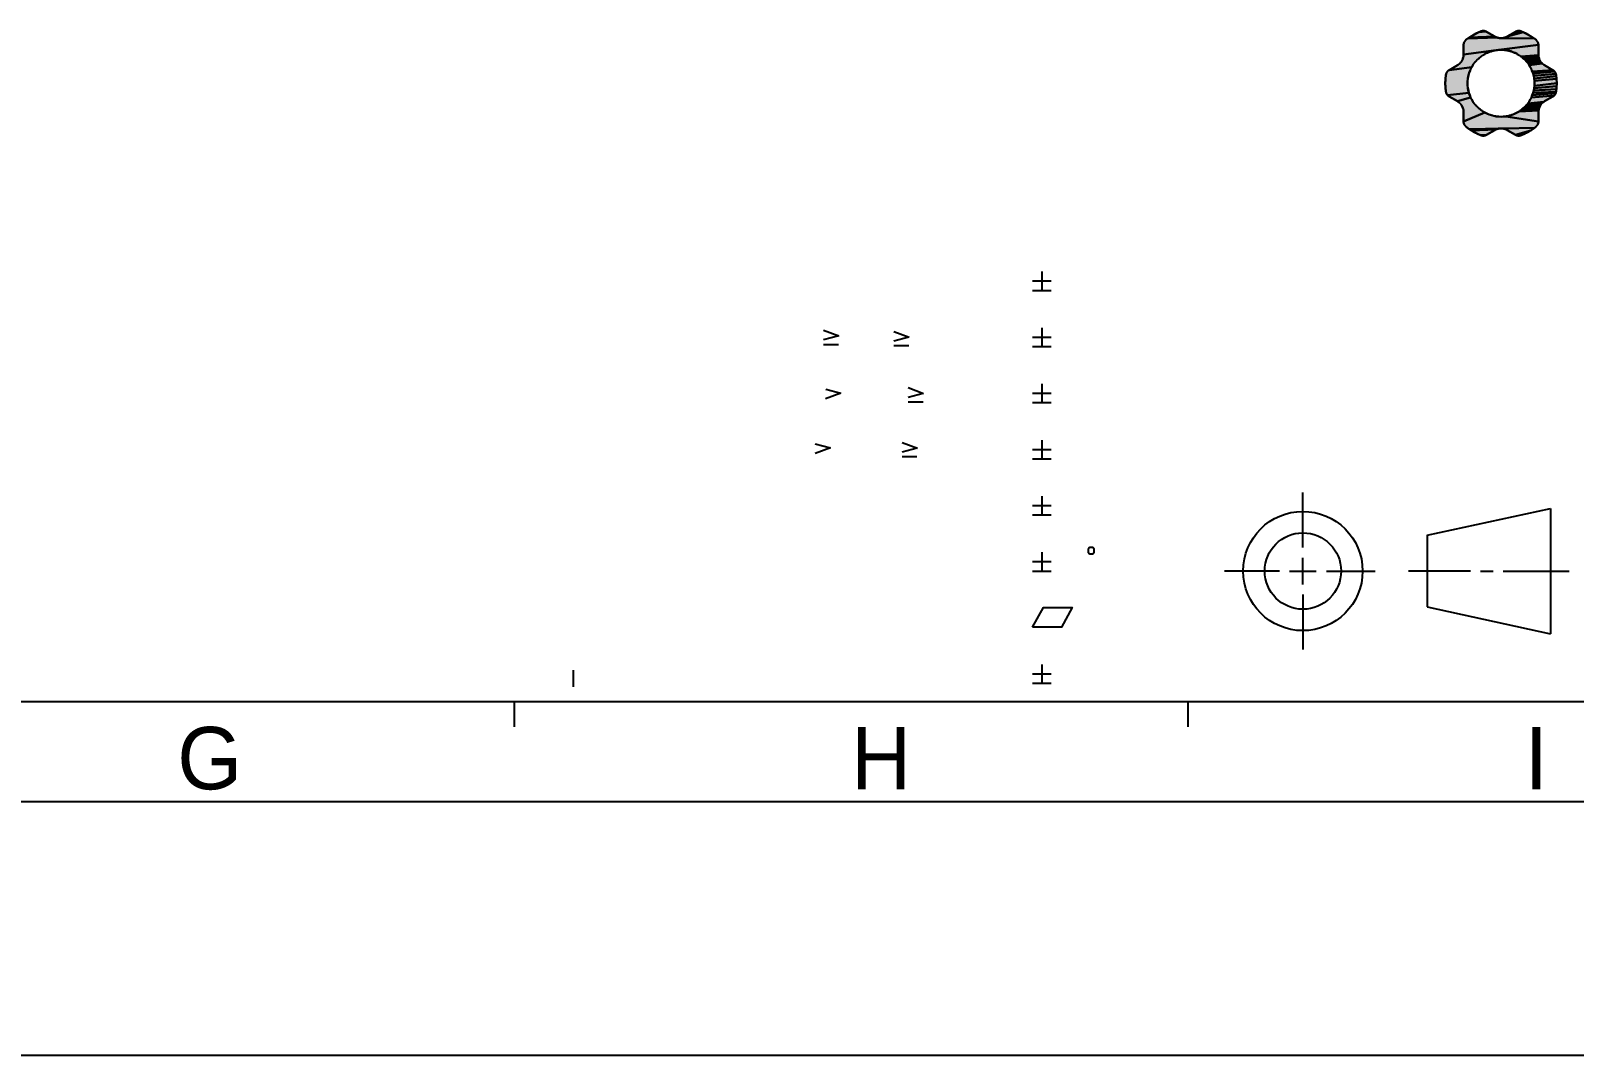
# Model space of a CAD drawing. Header units: millimetres. Extents: x 0 to 594, y 0 to 420.
# Drawn here: x 365.7 to 489.4, y 0 to 82.1 of the extents above; entities that cross this region are included whole.
import ezdxf

# ---------------------------------------------------------------- set-up
doc = ezdxf.new("R2010")
doc.units = ezdxf.units.MM
doc.header["$LTSCALE"] = 32.67
doc.layers.get('0').update_dxf_attribs({"linetype": 'CONTINUOUS'})
doc.styles.add('TEXTSTYLE_2', font='txt')

# ---------------------------------------------------------------- blocks, each defined once
blk = doc.blocks.new('SYM301_BL0', base_point=(436.14, 48.55))
at = {"color": 7, "linetype": 'CONTINUOUS'}
for p, q in [((435.52, 49.12), (436.76, 48.66)), ((436.73, 48.66), (435.52, 48.34)), ((435.52, 47.98), (436.71, 47.98))]:
    blk.add_line(p, q, dxfattribs=at)
blk = doc.blocks.new('SYM301_BL1', base_point=(436.63, 52.94))
at = {"color": 7, "linetype": 'CONTINUOUS'}
for p, q in [((436.01, 53.51), (437.24, 53.05)), ((437.22, 53.05), (436.01, 52.73)), ((436.01, 52.37), (437.2, 52.37))]:
    blk.add_line(p, q, dxfattribs=at)
blk = doc.blocks.new('SYM301_BL2', base_point=(435.48, 57.45))
at = {"color": 7, "linetype": 'CONTINUOUS'}
for p, q in [((434.86, 58.02), (436.1, 57.56)), ((436.07, 57.56), (434.86, 57.24)), ((434.86, 56.88), (436.05, 56.88))]:
    blk.add_line(p, q, dxfattribs=at)
blk = doc.blocks.new('SYM001_BL3', base_point=(429.16, 48.62))
at = {"color": 7, "linetype": 'CONTINUOUS'}
for p, q in [((429.78, 48.69), (428.54, 48.23)), ((428.56, 49.01), (429.78, 48.69))]:
    blk.add_line(p, q, dxfattribs=at)
blk = doc.blocks.new('SYM001_BL4', base_point=(430, 53.01))
at = {"color": 7, "linetype": 'CONTINUOUS'}
for p, q in [((429.4, 53.39), (430.62, 53.08)), ((430.62, 53.08), (429.38, 52.62))]:
    blk.add_line(p, q, dxfattribs=at)
blk = doc.blocks.new('SYM301_BL5', base_point=(429.85, 57.55))
at = {"color": 7, "linetype": 'CONTINUOUS'}
for p, q in [((429.23, 58.12), (430.46, 57.66)), ((430.44, 57.66), (429.23, 57.34)), ((429.23, 56.97), (430.42, 56.97))]:
    blk.add_line(p, q, dxfattribs=at)

msp = doc.modelspace()

# ---------------------------------------------------------------- hatches: boundary and pattern name
at = {"linetype": 'CONTINUOUS'}
for points in [[(483.141, 81.601), (483.203, 81.578), (480.852, 81.486), (480.993, 81.587), (483.022, 81.66), (483.081, 81.629)], [(482.361, 82.041), (483.022, 81.66), (480.993, 81.587), (481.137, 81.683), (481.286, 81.773), (481.439, 81.857), (481.595, 81.936), (481.754, 82.008), (482.306, 82.069), (482.334, 82.056)], [(482.067, 82.108), (482.097, 82.11), (482.128, 82.109), (482.158, 82.107), (482.188, 82.103), (482.218, 82.097), (482.248, 82.09), (482.277, 82.08), (482.306, 82.069), (481.754, 82.008), (481.917, 82.075), (481.946, 82.085), (481.976, 82.094), (482.006, 82.1), (482.036, 82.105)], [(485.907, 81.683), (486.052, 81.587), (486.193, 81.486), (483.522, 81.526), (483.587, 81.528), (483.651, 81.534), (483.715, 81.545), (483.779, 81.559), (483.841, 81.578), (483.903, 81.601), (483.963, 81.629), (484.022, 81.66), (485.29, 82.008), (485.45, 81.936), (485.606, 81.857), (485.758, 81.773)], [(484.947, 82.11), (484.977, 82.108), (485.008, 82.105), (485.038, 82.1), (485.068, 82.094), (485.098, 82.085), (485.127, 82.075), (485.29, 82.008), (484.022, 81.66), (484.683, 82.041), (484.711, 82.056), (484.739, 82.069), (484.767, 82.08), (484.796, 82.09), (484.826, 82.097), (484.856, 82.103), (484.886, 82.107), (484.917, 82.109)], [(482.223, 80.255), (482.062, 80.158), (481.908, 80.05), (481.762, 79.932), (481.626, 79.804), (481.498, 79.667), (481.38, 79.522), (481.272, 79.368), (481.175, 79.207), (479.363, 78.969), (480.023, 79.351), (480.076, 79.384), (480.127, 79.42), (480.175, 79.459), (480.22, 79.5), (480.263, 79.544), (480.303, 79.591), (480.339, 79.64), (480.373, 79.691), (480.404, 79.743), (480.431, 79.798), (480.455, 79.854), (480.475, 79.912), (480.492, 79.971), (480.505, 80.031), (480.515, 80.092), (480.521, 80.154), (480.523, 80.217), (483.126, 80.561), (482.934, 80.525), (482.748, 80.476), (482.567, 80.415), (482.392, 80.341)], [(483.522, 81.526), (486.193, 81.486), (486.329, 81.379), (486.353, 81.359), (486.375, 81.338), (486.396, 81.315), (486.415, 81.292), (486.433, 81.267), (486.449, 81.241), (486.464, 81.215), (486.477, 81.187), (486.489, 81.159), (486.499, 81.13), (486.507, 81.101), (486.513, 81.071), (486.518, 81.041), (486.521, 81.01), (486.521, 80.979), (483.126, 80.561), (480.523, 80.217), (480.523, 80.979), (480.524, 81.01), (480.526, 81.041), (480.531, 81.071), (480.537, 81.101), (480.546, 81.13), (480.555, 81.159), (480.567, 81.187), (480.58, 81.215), (480.595, 81.241), (480.611, 81.267), (480.629, 81.292), (480.649, 81.315), (480.669, 81.338), (480.692, 81.359), (480.715, 81.379), (480.852, 81.486), (483.203, 81.578), (483.265, 81.559), (483.329, 81.545), (483.393, 81.534), (483.457, 81.528)], [(483.522, 80.59), (483.322, 80.583), (483.126, 80.561), (486.521, 80.979), (486.521, 80.217), (486.523, 80.154), (485.136, 80.05), (484.983, 80.158), (484.821, 80.255), (484.653, 80.341), (484.478, 80.415), (484.297, 80.476), (484.11, 80.525), (483.919, 80.561), (483.722, 80.583)], [(481.089, 79.038), (481.015, 78.863), (480.953, 78.682), (480.905, 78.496), (480.869, 78.304), (480.847, 78.108), (480.84, 77.908), (480.847, 77.707), (480.869, 77.511), (480.905, 77.32), (480.953, 77.133), (479.223, 76.964), (479.204, 76.989), (479.187, 77.014), (479.171, 77.04), (479.157, 77.067), (479.145, 77.095), (479.134, 77.123), (479.125, 77.153), (479.117, 77.183), (479.111, 77.213), (479.095, 77.327), (479.082, 77.441), (479.071, 77.557), (479.063, 77.673), (479.059, 77.79), (479.057, 77.908), (479.059, 78.025), (479.063, 78.142), (479.071, 78.259), (479.082, 78.374), (479.095, 78.488), (479.111, 78.602), (479.117, 78.633), (479.125, 78.663), (479.134, 78.692), (479.145, 78.721), (479.157, 78.748), (479.171, 78.775), (479.187, 78.801), (479.204, 78.827), (479.223, 78.851), (479.243, 78.874), (479.264, 78.895), (479.287, 78.916), (479.311, 78.935), (479.336, 78.953), (479.363, 78.969), (481.175, 79.207)], [(486.529, 80.092), (486.539, 80.031), (485.282, 79.932), (485.136, 80.05), (486.523, 80.154)], [(486.552, 79.971), (486.569, 79.912), (485.419, 79.804), (485.282, 79.932), (486.539, 80.031)], [(486.59, 79.854), (486.613, 79.798), (485.546, 79.667), (485.419, 79.804), (486.569, 79.912)], [(486.671, 79.691), (486.705, 79.64), (485.664, 79.522), (485.546, 79.667), (486.613, 79.798), (486.641, 79.743)], [(486.781, 79.544), (486.824, 79.5), (485.772, 79.368), (485.664, 79.522), (486.705, 79.64), (486.741, 79.591)], [(486.968, 79.384), (487.021, 79.351), (487.682, 78.969), (486.029, 78.863), (485.955, 79.038), (485.869, 79.207), (485.772, 79.368), (486.824, 79.5), (486.869, 79.459), (486.917, 79.42)], [(487.802, 78.874), (487.822, 78.851), (486.091, 78.682), (486.029, 78.863), (487.682, 78.969), (487.708, 78.953), (487.734, 78.935), (487.758, 78.916), (487.78, 78.895)], [(487.911, 78.692), (487.92, 78.663), (486.14, 78.496), (486.091, 78.682), (487.822, 78.851), (487.84, 78.827), (487.858, 78.801), (487.873, 78.775), (487.887, 78.748), (487.9, 78.721)], [(487.933, 78.602), (487.949, 78.488), (486.175, 78.304), (486.14, 78.496), (487.92, 78.663), (487.927, 78.633)], [(487.963, 78.374), (487.973, 78.259), (486.197, 78.108), (486.175, 78.304), (487.949, 78.488)], [(487.981, 78.142), (487.986, 78.025), (487.987, 77.908), (486.197, 77.707), (486.204, 77.908), (486.197, 78.108), (487.973, 78.259)], [(480.953, 77.133), (481.015, 76.952), (481.089, 76.777), (480.023, 76.465), (479.363, 76.846), (479.336, 76.862), (479.311, 76.88), (479.287, 76.899), (479.264, 76.92), (479.243, 76.941), (479.223, 76.964)], [(481.175, 76.608), (481.272, 76.447), (481.38, 76.293), (481.498, 76.148), (481.626, 76.011), (481.762, 75.883), (481.908, 75.765), (482.062, 75.657), (482.223, 75.56), (480.523, 74.837), (480.523, 75.599), (480.52, 75.665), (480.514, 75.731), (480.503, 75.796), (480.488, 75.86), (480.469, 75.922), (480.446, 75.983), (480.419, 76.042), (480.389, 76.099), (480.355, 76.154), (480.317, 76.206), (480.276, 76.256), (480.231, 76.304), (480.184, 76.349), (480.133, 76.391), (480.079, 76.429), (480.023, 76.465), (481.089, 76.777)], [(487.682, 76.846), (487.021, 76.465), (486.965, 76.429), (485.664, 76.293), (485.772, 76.447), (485.869, 76.608), (485.955, 76.777), (487.802, 76.941), (487.78, 76.92), (487.758, 76.899), (487.734, 76.88), (487.708, 76.862)], [(487.822, 76.964), (487.802, 76.941), (485.955, 76.777), (486.029, 76.952), (487.911, 77.123), (487.9, 77.095), (487.887, 77.067), (487.873, 77.04), (487.858, 77.014), (487.84, 76.989)], [(487.92, 77.153), (487.911, 77.123), (486.029, 76.952), (486.091, 77.133), (487.933, 77.213), (487.927, 77.183)], [(487.949, 77.327), (487.933, 77.213), (486.091, 77.133), (486.14, 77.32), (487.963, 77.441)], [(487.973, 77.557), (487.963, 77.441), (486.14, 77.32), (486.175, 77.511), (487.981, 77.673)], [(487.986, 77.79), (487.981, 77.673), (486.175, 77.511), (486.197, 77.707), (487.987, 77.908)], [(483.522, 75.225), (483.722, 75.233), (483.919, 75.254), (486.521, 74.837), (486.521, 74.805), (486.518, 74.775), (486.513, 74.744), (486.507, 74.714), (486.499, 74.685), (486.489, 74.656), (486.477, 74.628), (486.464, 74.601), (486.449, 74.574), (486.433, 74.548), (486.415, 74.524), (486.396, 74.5), (486.375, 74.477), (486.353, 74.456), (486.329, 74.436), (486.193, 74.329), (483.715, 74.271), (483.651, 74.281), (483.587, 74.287), (483.522, 74.29), (480.993, 74.228), (480.852, 74.329), (480.715, 74.436), (480.692, 74.456), (480.669, 74.477), (480.649, 74.5), (480.629, 74.524), (480.611, 74.548), (480.595, 74.574), (480.58, 74.601), (480.567, 74.628), (480.555, 74.656), (480.546, 74.685), (480.537, 74.714), (480.531, 74.744), (480.526, 74.775), (480.524, 74.805), (480.523, 74.837), (482.223, 75.56), (482.392, 75.475), (482.567, 75.4), (482.748, 75.339), (482.934, 75.29), (483.126, 75.254), (483.322, 75.233)], [(486.524, 75.665), (486.521, 75.599), (486.521, 74.837), (483.919, 75.254), (484.11, 75.29), (484.297, 75.339), (484.478, 75.4), (484.653, 75.475), (484.821, 75.56), (484.983, 75.657), (486.53, 75.731)], [(486.541, 75.796), (486.53, 75.731), (484.983, 75.657), (485.136, 75.765), (486.556, 75.86)], [(486.575, 75.922), (486.556, 75.86), (485.136, 75.765), (485.282, 75.883), (486.598, 75.983)], [(486.625, 76.042), (486.598, 75.983), (485.282, 75.883), (485.419, 76.011), (486.655, 76.099)], [(486.69, 76.154), (486.655, 76.099), (485.419, 76.011), (485.546, 76.148), (486.768, 76.256), (486.727, 76.206)], [(486.813, 76.304), (486.768, 76.256), (485.546, 76.148), (485.664, 76.293), (486.965, 76.429), (486.911, 76.391), (486.86, 76.349)], [(483.203, 74.237), (483.141, 74.214), (481.137, 74.133), (480.993, 74.228), (483.522, 74.29), (483.457, 74.287), (483.393, 74.281), (483.329, 74.271), (483.265, 74.256)], [(483.715, 74.271), (486.193, 74.329), (486.052, 74.228), (485.907, 74.133), (484.683, 73.774), (484.022, 74.156), (483.963, 74.187), (483.903, 74.214), (483.841, 74.237), (483.779, 74.256)], [(483.022, 74.156), (482.361, 73.774), (481.917, 73.74), (481.754, 73.807), (481.595, 73.879), (481.439, 73.958), (481.286, 74.042), (481.137, 74.133), (483.141, 74.214), (483.081, 74.187)], [(482.306, 73.746), (482.277, 73.735), (482.248, 73.725), (482.218, 73.718), (482.188, 73.712), (482.158, 73.708), (482.128, 73.706), (482.097, 73.705), (482.067, 73.707), (482.036, 73.71), (482.006, 73.715), (481.976, 73.722), (481.946, 73.73), (481.917, 73.74), (482.361, 73.774), (482.334, 73.759)], [(485.29, 73.807), (485.127, 73.74), (485.098, 73.73), (485.068, 73.722), (485.038, 73.715), (485.008, 73.71), (484.977, 73.707), (484.947, 73.705), (484.917, 73.706), (484.886, 73.708), (484.856, 73.712), (484.826, 73.718), (484.796, 73.725), (484.767, 73.735), (484.739, 73.746), (484.711, 73.759), (484.683, 73.774), (485.907, 74.133), (485.758, 74.042), (485.606, 73.958), (485.45, 73.879)]]:
    msp.add_hatch(color=7, dxfattribs=at).paths.add_polyline_path(points)

# ---------------------------------------------------------------- linework, layer by layer
at = {"color": 7, "linetype": 'CONTINUOUS'}
for p, q in [((483.022, 81.66), (482.361, 82.041)), ((484.683, 82.041), (484.022, 81.66)), ((480.523, 80.979), (480.523, 80.217)), ((486.521, 80.217), (486.521, 80.979)), ((480.023, 79.351), (479.363, 78.969)), ((487.682, 78.969), (487.021, 79.351)), ((479.363, 76.846), (480.023, 76.465)), ((487.021, 76.465), (487.682, 76.846)), ((480.523, 75.599), (480.523, 74.837)), ((486.521, 74.837), (486.521, 75.599)), ((482.361, 73.774), (483.022, 74.156)), ((484.022, 74.156), (484.683, 73.774)), ((445.972, 62.059), (447.472, 62.059)), ((446.722, 62.809), (446.722, 61.309)), ((445.972, 61.309), (447.472, 61.309)), ((446.722, 58.309), (446.722, 56.809)), ((445.972, 57.559), (447.472, 57.559)), ((445.972, 56.809), (447.472, 56.809)), ((446.722, 53.809), (446.722, 52.309)), ((445.972, 53.059), (447.472, 53.059)), ((445.972, 52.309), (447.472, 52.309)), ((445.972, 48.559), (447.472, 48.559)), ((446.722, 49.309), (446.722, 47.809)), ((445.972, 47.809), (447.472, 47.809)), ((446.722, 44.809), (446.722, 43.309)), ((467.643, 40.69), (467.643, 45.091)), ((445.972, 44.059), (447.472, 44.059)), ((445.972, 43.309), (447.472, 43.309)), ((477.615, 41.675), (487.494, 43.832)), ((487.494, 43.832), (487.494, 33.786)), ((477.615, 41.675), (477.615, 35.943)), ((446.722, 40.309), (446.722, 38.809)), ((467.643, 37.74), (467.643, 39.879)), ((445.972, 39.559), (447.472, 39.559)), ((445.972, 38.809), (447.472, 38.809)), ((465.761, 38.809), (461.361, 38.809)), ((466.573, 38.809), (468.712, 38.809)), ((469.524, 38.809), (473.424, 38.809)), ((481.077, 38.809), (476.115, 38.809)), ((481.875, 38.809), (482.903, 38.809)), ((483.701, 38.809), (488.994, 38.809)), ((467.643, 36.928), (467.643, 32.528)), ((477.615, 35.943), (487.494, 33.786)), ((446.722, 31.309), (446.722, 29.809)), ((409.176, 29.52), (409.176, 30.871)), ((445.972, 30.559), (447.472, 30.559)), ((445.972, 29.809), (447.472, 29.809)), ((564.922, 28.309), (26.422, 28.309)), ((404.422, 28.309), (404.422, 26.309)), ((458.422, 28.309), (458.422, 26.309)), ((571.422, 20.309), (20.422, 20.309)), ((0, 0), (594, 0))]:
    msp.add_line(p, q, dxfattribs=at)
for points in [[(481.917, 82.075), (481.87, 82.056), (481.823, 82.038), (481.777, 82.018), (481.731, 81.998), (481.685, 81.978), (481.64, 81.957), (481.595, 81.936), (481.55, 81.914), (481.505, 81.892), (481.461, 81.869), (481.417, 81.846), (481.373, 81.822), (481.329, 81.798), (481.286, 81.773), (481.243, 81.748), (481.201, 81.722), (481.158, 81.696), (481.117, 81.669), (481.075, 81.642), (481.034, 81.615), (480.993, 81.587), (480.952, 81.559), (480.912, 81.53), (480.872, 81.501), (480.832, 81.471), (480.793, 81.441), (480.754, 81.41), (480.715, 81.379)], [(483.141, 81.601), (483.203, 81.578), (480.852, 81.486), (480.993, 81.587), (483.022, 81.66), (483.081, 81.629), (483.141, 81.601)], [(482.361, 82.041), (483.022, 81.66), (480.993, 81.587), (481.137, 81.683), (481.286, 81.773), (481.439, 81.857), (481.595, 81.936), (481.754, 82.008), (482.306, 82.069), (482.334, 82.056), (482.361, 82.041)], [(482.067, 82.108), (482.097, 82.11), (482.128, 82.109), (482.158, 82.107), (482.188, 82.103), (482.218, 82.097), (482.248, 82.09), (482.277, 82.08), (482.306, 82.069), (481.754, 82.008), (481.917, 82.075), (481.946, 82.085), (481.976, 82.094), (482.006, 82.1), (482.036, 82.105), (482.067, 82.108)], [(482.361, 82.041), (482.353, 82.046), (482.344, 82.051), (482.336, 82.055), (482.327, 82.059), (482.318, 82.063), (482.309, 82.067), (482.3, 82.071), (482.291, 82.075), (482.282, 82.078), (482.273, 82.081), (482.264, 82.084), (482.255, 82.087), (482.246, 82.09), (482.237, 82.093), (482.228, 82.095), (482.218, 82.097), (482.209, 82.099), (482.2, 82.101), (482.19, 82.103), (482.181, 82.104), (482.171, 82.105), (482.162, 82.107), (482.152, 82.108), (482.143, 82.108), (482.133, 82.109), (482.124, 82.109), (482.114, 82.11), (482.105, 82.11), (482.095, 82.11), (482.086, 82.109), (482.076, 82.109), (482.067, 82.108), (482.057, 82.108), (482.048, 82.107), (482.038, 82.106), (482.029, 82.104), (482.019, 82.103), (482.01, 82.101), (482, 82.099), (481.991, 82.097), (481.982, 82.095), (481.972, 82.093), (481.963, 82.09), (481.954, 82.087), (481.944, 82.085), (481.935, 82.081), (481.926, 82.078), (481.917, 82.075)], [(484.022, 81.66), (484.004, 81.65), (483.987, 81.64), (483.969, 81.631), (483.951, 81.622), (483.933, 81.614), (483.914, 81.606), (483.896, 81.598), (483.877, 81.591), (483.859, 81.584), (483.84, 81.578), (483.821, 81.572), (483.802, 81.566), (483.783, 81.561), (483.764, 81.556), (483.745, 81.551), (483.726, 81.547), (483.707, 81.543), (483.688, 81.54), (483.668, 81.537), (483.649, 81.534), (483.629, 81.532), (483.61, 81.53), (483.59, 81.528), (483.571, 81.527), (483.551, 81.526), (483.532, 81.526), (483.512, 81.526), (483.493, 81.526), (483.473, 81.527), (483.454, 81.528), (483.434, 81.53), (483.415, 81.532), (483.395, 81.534), (483.376, 81.537), (483.357, 81.54), (483.337, 81.543), (483.318, 81.547), (483.299, 81.551), (483.28, 81.556), (483.261, 81.561), (483.242, 81.566), (483.223, 81.572), (483.204, 81.578), (483.185, 81.584), (483.167, 81.591), (483.148, 81.598), (483.13, 81.606), (483.112, 81.614), (483.093, 81.622), (483.075, 81.631), (483.058, 81.64), (483.04, 81.65), (483.022, 81.66)], [(485.907, 81.683), (486.052, 81.587), (486.193, 81.486), (483.522, 81.526), (483.587, 81.528), (483.651, 81.534), (483.715, 81.545), (483.779, 81.559), (483.841, 81.578), (483.903, 81.601), (483.963, 81.629), (484.022, 81.66), (485.29, 82.008), (485.45, 81.936), (485.606, 81.857), (485.758, 81.773), (485.907, 81.683)], [(484.947, 82.11), (484.977, 82.108), (485.008, 82.105), (485.038, 82.1), (485.068, 82.094), (485.098, 82.085), (485.127, 82.075), (485.29, 82.008), (484.022, 81.66), (484.683, 82.041), (484.711, 82.056), (484.739, 82.069), (484.767, 82.08), (484.796, 82.09), (484.826, 82.097), (484.856, 82.103), (484.886, 82.107), (484.917, 82.109), (484.947, 82.11)], [(485.127, 82.075), (485.118, 82.078), (485.109, 82.081), (485.1, 82.085), (485.091, 82.087), (485.081, 82.09), (485.072, 82.093), (485.063, 82.095), (485.053, 82.097), (485.044, 82.099), (485.034, 82.101), (485.025, 82.103), (485.015, 82.104), (485.006, 82.106), (484.997, 82.107), (484.987, 82.108), (484.977, 82.108), (484.968, 82.109), (484.958, 82.109), (484.949, 82.11), (484.939, 82.11), (484.93, 82.11), (484.92, 82.109), (484.911, 82.109), (484.901, 82.108), (484.892, 82.108), (484.882, 82.107), (484.873, 82.105), (484.863, 82.104), (484.854, 82.103), (484.845, 82.101), (484.835, 82.099), (484.826, 82.097), (484.817, 82.095), (484.808, 82.093), (484.798, 82.09), (484.789, 82.087), (484.78, 82.084), (484.771, 82.081), (484.762, 82.078), (484.753, 82.075), (484.744, 82.071), (484.735, 82.067), (484.726, 82.063), (484.718, 82.059), (484.709, 82.055), (484.7, 82.051), (484.692, 82.046), (484.683, 82.041)], [(486.329, 81.379), (486.291, 81.41), (486.252, 81.441), (486.212, 81.471), (486.173, 81.501), (486.133, 81.53), (486.092, 81.559), (486.052, 81.587), (486.011, 81.615), (485.969, 81.642), (485.928, 81.669), (485.886, 81.696), (485.844, 81.722), (485.801, 81.748), (485.758, 81.773), (485.715, 81.798), (485.671, 81.822), (485.628, 81.846), (485.584, 81.869), (485.539, 81.892), (485.495, 81.914), (485.45, 81.936), (485.404, 81.957), (485.359, 81.978), (485.313, 81.998), (485.267, 82.018), (485.221, 82.038), (485.174, 82.056), (485.127, 82.075)], [(482.223, 80.255), (482.062, 80.158), (481.908, 80.05), (481.762, 79.932), (481.626, 79.804), (481.498, 79.667), (481.38, 79.522), (481.272, 79.368), (481.175, 79.207), (479.363, 78.969), (480.023, 79.351), (480.076, 79.384), (480.127, 79.42), (480.175, 79.459), (480.22, 79.5), (480.263, 79.544), (480.303, 79.591), (480.339, 79.64), (480.373, 79.691), (480.404, 79.743), (480.431, 79.798), (480.455, 79.854), (480.475, 79.912), (480.492, 79.971), (480.505, 80.031), (480.515, 80.092), (480.521, 80.154), (480.523, 80.217), (483.126, 80.561), (482.934, 80.525), (482.748, 80.476), (482.567, 80.415), (482.392, 80.341), (482.223, 80.255)], [(483.522, 81.526), (486.193, 81.486), (486.329, 81.379), (486.353, 81.359), (486.375, 81.338), (486.396, 81.315), (486.415, 81.292), (486.433, 81.267), (486.449, 81.241), (486.464, 81.215), (486.477, 81.187), (486.489, 81.159), (486.499, 81.13), (486.507, 81.101), (486.513, 81.071), (486.518, 81.041), (486.521, 81.01), (486.521, 80.979), (483.126, 80.561), (480.523, 80.217), (480.523, 80.979), (480.524, 81.01), (480.526, 81.041), (480.531, 81.071), (480.537, 81.101), (480.546, 81.13), (480.555, 81.159), (480.567, 81.187), (480.58, 81.215), (480.595, 81.241), (480.611, 81.267), (480.629, 81.292), (480.649, 81.315), (480.669, 81.338), (480.692, 81.359), (480.715, 81.379), (480.852, 81.486), (483.203, 81.578), (483.265, 81.559), (483.329, 81.545), (483.393, 81.534), (483.457, 81.528), (483.522, 81.526)], [(480.715, 81.379), (480.708, 81.373), (480.7, 81.367), (480.693, 81.361), (480.686, 81.354), (480.679, 81.347), (480.672, 81.341), (480.665, 81.334), (480.659, 81.327), (480.652, 81.32), (480.646, 81.312), (480.64, 81.305), (480.634, 81.298), (480.628, 81.29), (480.622, 81.282), (480.617, 81.275), (480.611, 81.267), (480.606, 81.259), (480.601, 81.251), (480.596, 81.243), (480.591, 81.235), (480.586, 81.226), (480.582, 81.218), (480.578, 81.21), (480.573, 81.201), (480.569, 81.192), (480.565, 81.184), (480.562, 81.175), (480.558, 81.166), (480.555, 81.157), (480.552, 81.148), (480.548, 81.139), (480.546, 81.13), (480.543, 81.121), (480.54, 81.112), (480.538, 81.103), (480.536, 81.094), (480.534, 81.084), (480.532, 81.075), (480.53, 81.065), (480.528, 81.056), (480.527, 81.046), (480.526, 81.037), (480.525, 81.027), (480.524, 81.018), (480.523, 81.008), (480.523, 80.998), (480.523, 80.988), (480.523, 80.979)], [(480.84, 77.908), (480.841, 77.972), (480.843, 78.036), (480.847, 78.099), (480.852, 78.162), (480.858, 78.225), (480.866, 78.287), (480.876, 78.349), (480.887, 78.41), (480.899, 78.471), (480.913, 78.531), (480.928, 78.591), (480.944, 78.65), (480.962, 78.709), (480.98, 78.767), (481.001, 78.824), (481.022, 78.881), (481.045, 78.938), (481.069, 78.993), (481.094, 79.048), (481.12, 79.103), (481.148, 79.156), (481.176, 79.209), (481.206, 79.261), (481.237, 79.313), (481.269, 79.364), (481.302, 79.413), (481.336, 79.463), (481.372, 79.511), (481.408, 79.558), (481.445, 79.605), (481.484, 79.651), (481.523, 79.696), (481.563, 79.74), (481.605, 79.783), (481.647, 79.825), (481.69, 79.867), (481.734, 79.907), (481.779, 79.946), (481.825, 79.985), (481.871, 80.022), (481.919, 80.058), (481.967, 80.093), (482.016, 80.128), (482.066, 80.161), (482.117, 80.193), (482.168, 80.224), (482.221, 80.254), (482.274, 80.282), (482.327, 80.31), (482.382, 80.336), (482.437, 80.361), (482.492, 80.385), (482.548, 80.408), (482.605, 80.429), (482.663, 80.449), (482.721, 80.468), (482.78, 80.486), (482.839, 80.502), (482.899, 80.517), (482.959, 80.531), (483.02, 80.543), (483.081, 80.554), (483.143, 80.563), (483.205, 80.571), (483.268, 80.578), (483.331, 80.583), (483.394, 80.587), (483.458, 80.589), (483.522, 80.59)], [(483.522, 80.59), (483.322, 80.583), (483.126, 80.561), (486.521, 80.979), (486.521, 80.217), (486.523, 80.154), (485.136, 80.05), (484.983, 80.158), (484.821, 80.255), (484.653, 80.341), (484.478, 80.415), (484.297, 80.476), (484.11, 80.525), (483.919, 80.561), (483.722, 80.583), (483.522, 80.59)], [(483.522, 80.59), (483.586, 80.589), (483.65, 80.587), (483.714, 80.583), (483.777, 80.578), (483.84, 80.571), (483.902, 80.563), (483.963, 80.554), (484.025, 80.543), (484.086, 80.531), (484.146, 80.517), (484.206, 80.502), (484.265, 80.486), (484.323, 80.468), (484.382, 80.449), (484.439, 80.429), (484.496, 80.408), (484.552, 80.385), (484.608, 80.361), (484.663, 80.336), (484.717, 80.31), (484.771, 80.282), (484.824, 80.254), (484.876, 80.224), (484.927, 80.193), (484.978, 80.161), (485.028, 80.128), (485.077, 80.093), (485.125, 80.058), (485.173, 80.022), (485.22, 79.985), (485.265, 79.946), (485.31, 79.907), (485.354, 79.867), (485.398, 79.825), (485.44, 79.783), (485.481, 79.74), (485.521, 79.696), (485.561, 79.651), (485.599, 79.605), (485.636, 79.558), (485.673, 79.511), (485.708, 79.463), (485.742, 79.413), (485.775, 79.364), (485.807, 79.313), (485.838, 79.261), (485.868, 79.209), (485.897, 79.156), (485.924, 79.103), (485.95, 79.048), (485.975, 78.993), (485.999, 78.938), (486.022, 78.881), (486.044, 78.824), (486.064, 78.767), (486.083, 78.709), (486.1, 78.65), (486.116, 78.591), (486.131, 78.531), (486.145, 78.471), (486.157, 78.41), (486.168, 78.349), (486.178, 78.287), (486.186, 78.225), (486.192, 78.162), (486.198, 78.099), (486.201, 78.036), (486.204, 77.972), (486.204, 77.908)], [(486.521, 80.979), (486.521, 80.988), (486.521, 80.998), (486.521, 81.008), (486.52, 81.018), (486.519, 81.027), (486.518, 81.037), (486.517, 81.046), (486.516, 81.056), (486.514, 81.065), (486.512, 81.075), (486.511, 81.084), (486.508, 81.094), (486.506, 81.103), (486.504, 81.112), (486.501, 81.121), (486.499, 81.13), (486.496, 81.139), (486.493, 81.148), (486.489, 81.157), (486.486, 81.166), (486.482, 81.175), (486.479, 81.184), (486.475, 81.192), (486.471, 81.201), (486.467, 81.21), (486.462, 81.218), (486.458, 81.226), (486.453, 81.235), (486.448, 81.243), (486.443, 81.251), (486.438, 81.259), (486.433, 81.267), (486.428, 81.275), (486.422, 81.282), (486.416, 81.29), (486.41, 81.298), (486.404, 81.305), (486.398, 81.312), (486.392, 81.32), (486.386, 81.327), (486.379, 81.334), (486.372, 81.341), (486.365, 81.347), (486.359, 81.354), (486.351, 81.361), (486.344, 81.367), (486.337, 81.373), (486.329, 81.379)], [(481.089, 79.038), (481.015, 78.863), (480.953, 78.682), (480.905, 78.496), (480.869, 78.304), (480.847, 78.108), (480.84, 77.908), (480.847, 77.707), (480.869, 77.511), (480.905, 77.32), (480.953, 77.133), (479.223, 76.964), (479.204, 76.989), (479.187, 77.014), (479.171, 77.04), (479.157, 77.067), (479.145, 77.095), (479.134, 77.123), (479.125, 77.153), (479.117, 77.183), (479.111, 77.213), (479.095, 77.327), (479.082, 77.441), (479.071, 77.557), (479.063, 77.673), (479.059, 77.79), (479.057, 77.908), (479.059, 78.025), (479.063, 78.142), (479.071, 78.259), (479.082, 78.374), (479.095, 78.488), (479.111, 78.602), (479.117, 78.633), (479.125, 78.663), (479.134, 78.692), (479.145, 78.721), (479.157, 78.748), (479.171, 78.775), (479.187, 78.801), (479.204, 78.827), (479.223, 78.851), (479.243, 78.874), (479.264, 78.895), (479.287, 78.916), (479.311, 78.935), (479.336, 78.953), (479.363, 78.969), (481.175, 79.207), (481.089, 79.038)], [(480.523, 80.217), (480.522, 80.196), (480.522, 80.176), (480.521, 80.156), (480.519, 80.136), (480.518, 80.116), (480.515, 80.097), (480.513, 80.077), (480.51, 80.057), (480.507, 80.038), (480.503, 80.018), (480.499, 79.999), (480.494, 79.98), (480.489, 79.961), (480.484, 79.942), (480.478, 79.923), (480.473, 79.904), (480.466, 79.885), (480.46, 79.867), (480.452, 79.849), (480.445, 79.831), (480.437, 79.813), (480.429, 79.795), (480.421, 79.777), (480.412, 79.76), (480.403, 79.742), (480.394, 79.725), (480.384, 79.708), (480.374, 79.692), (480.363, 79.675), (480.352, 79.659), (480.341, 79.643), (480.33, 79.627), (480.318, 79.611), (480.306, 79.595), (480.294, 79.58), (480.281, 79.565), (480.268, 79.55), (480.255, 79.536), (480.242, 79.522), (480.228, 79.508), (480.214, 79.494), (480.199, 79.48), (480.185, 79.467), (480.17, 79.454), (480.154, 79.442), (480.139, 79.429), (480.123, 79.417), (480.107, 79.405), (480.091, 79.394), (480.074, 79.383), (480.057, 79.372), (480.04, 79.361), (480.023, 79.351)], [(486.529, 80.092), (486.539, 80.031), (485.282, 79.932), (485.136, 80.05), (486.523, 80.154), (486.529, 80.092)], [(486.552, 79.971), (486.569, 79.912), (485.419, 79.804), (485.282, 79.932), (486.539, 80.031), (486.552, 79.971)], [(486.59, 79.854), (486.613, 79.798), (485.546, 79.667), (485.419, 79.804), (486.569, 79.912), (486.59, 79.854)], [(486.671, 79.691), (486.705, 79.64), (485.664, 79.522), (485.546, 79.667), (486.613, 79.798), (486.641, 79.743), (486.671, 79.691)], [(486.781, 79.544), (486.824, 79.5), (485.772, 79.368), (485.664, 79.522), (486.705, 79.64), (486.741, 79.591), (486.781, 79.544)], [(486.968, 79.384), (487.021, 79.351), (487.682, 78.969), (486.029, 78.863), (485.955, 79.038), (485.869, 79.207), (485.772, 79.368), (486.824, 79.5), (486.869, 79.459), (486.917, 79.42), (486.968, 79.384)], [(487.021, 79.351), (487.004, 79.361), (486.987, 79.372), (486.97, 79.383), (486.953, 79.394), (486.937, 79.405), (486.921, 79.417), (486.905, 79.429), (486.89, 79.442), (486.875, 79.454), (486.86, 79.467), (486.845, 79.48), (486.83, 79.494), (486.816, 79.508), (486.803, 79.522), (486.789, 79.536), (486.776, 79.55), (486.763, 79.565), (486.75, 79.58), (486.738, 79.595), (486.726, 79.611), (486.714, 79.627), (486.703, 79.643), (486.692, 79.659), (486.681, 79.675), (486.671, 79.692), (486.66, 79.708), (486.651, 79.725), (486.641, 79.742), (486.632, 79.76), (486.623, 79.777), (486.615, 79.795), (486.607, 79.813), (486.599, 79.831), (486.592, 79.849), (486.585, 79.867), (486.578, 79.885), (486.572, 79.904), (486.566, 79.923), (486.56, 79.942), (486.555, 79.961), (486.55, 79.98), (486.545, 79.999), (486.541, 80.018), (486.538, 80.038), (486.534, 80.057), (486.531, 80.077), (486.529, 80.097), (486.527, 80.116), (486.525, 80.136), (486.523, 80.156), (486.522, 80.176), (486.522, 80.196), (486.521, 80.217)], [(479.111, 78.602), (479.106, 78.566), (479.101, 78.53), (479.096, 78.494), (479.091, 78.458), (479.087, 78.422), (479.083, 78.386), (479.079, 78.35), (479.076, 78.313), (479.073, 78.277), (479.07, 78.24), (479.067, 78.204), (479.065, 78.167), (479.063, 78.13), (479.061, 78.093), (479.06, 78.056), (479.059, 78.019), (479.058, 77.982), (479.058, 77.945), (479.057, 77.908)], [(479.363, 78.969), (479.354, 78.964), (479.346, 78.959), (479.338, 78.954), (479.33, 78.949), (479.322, 78.943), (479.314, 78.937), (479.306, 78.932), (479.299, 78.926), (479.291, 78.92), (479.284, 78.913), (479.277, 78.907), (479.27, 78.901), (479.263, 78.894), (479.256, 78.887), (479.249, 78.881), (479.243, 78.874), (479.236, 78.867), (479.23, 78.859), (479.224, 78.852), (479.218, 78.845), (479.212, 78.837), (479.206, 78.83), (479.201, 78.822), (479.195, 78.814), (479.19, 78.806), (479.185, 78.798), (479.18, 78.79), (479.175, 78.782), (479.17, 78.774), (479.166, 78.765), (479.161, 78.757), (479.157, 78.748), (479.153, 78.74), (479.149, 78.731), (479.145, 78.722), (479.142, 78.713), (479.138, 78.705), (479.135, 78.696), (479.132, 78.686), (479.129, 78.677), (479.126, 78.668), (479.124, 78.659), (479.121, 78.65), (479.119, 78.64), (479.117, 78.631), (479.115, 78.621), (479.113, 78.612), (479.111, 78.602)], [(487.802, 78.874), (487.822, 78.851), (486.091, 78.682), (486.029, 78.863), (487.682, 78.969), (487.708, 78.953), (487.734, 78.935), (487.758, 78.916), (487.78, 78.895), (487.802, 78.874)], [(487.911, 78.692), (487.92, 78.663), (486.14, 78.496), (486.091, 78.682), (487.822, 78.851), (487.84, 78.827), (487.858, 78.801), (487.873, 78.775), (487.887, 78.748), (487.9, 78.721), (487.911, 78.692)], [(487.933, 78.602), (487.949, 78.488), (486.175, 78.304), (486.14, 78.496), (487.92, 78.663), (487.927, 78.633), (487.933, 78.602)], [(487.963, 78.374), (487.973, 78.259), (486.197, 78.108), (486.175, 78.304), (487.949, 78.488), (487.963, 78.374)], [(487.981, 78.142), (487.986, 78.025), (487.987, 77.908), (486.197, 77.707), (486.204, 77.908), (486.197, 78.108), (487.973, 78.259), (487.981, 78.142)], [(487.933, 78.602), (487.931, 78.612), (487.929, 78.621), (487.928, 78.631), (487.925, 78.64), (487.923, 78.65), (487.921, 78.659), (487.918, 78.668), (487.915, 78.677), (487.912, 78.686), (487.909, 78.696), (487.906, 78.705), (487.903, 78.713), (487.899, 78.722), (487.895, 78.731), (487.891, 78.74), (487.887, 78.748), (487.883, 78.757), (487.879, 78.765), (487.874, 78.774), (487.869, 78.782), (487.865, 78.79), (487.86, 78.798), (487.854, 78.806), (487.849, 78.814), (487.844, 78.822), (487.838, 78.83), (487.832, 78.837), (487.827, 78.845), (487.821, 78.852), (487.814, 78.859), (487.808, 78.867), (487.802, 78.874), (487.795, 78.881), (487.789, 78.887), (487.782, 78.894), (487.775, 78.901), (487.768, 78.907), (487.761, 78.913), (487.753, 78.92), (487.746, 78.926), (487.738, 78.932), (487.731, 78.937), (487.723, 78.943), (487.715, 78.949), (487.707, 78.954), (487.699, 78.959), (487.69, 78.964), (487.682, 78.969)], [(487.987, 77.908), (487.987, 77.945), (487.986, 77.982), (487.986, 78.019), (487.985, 78.056), (487.983, 78.093), (487.982, 78.13), (487.98, 78.167), (487.977, 78.204), (487.975, 78.24), (487.972, 78.277), (487.969, 78.313), (487.965, 78.35), (487.961, 78.386), (487.957, 78.422), (487.953, 78.458), (487.948, 78.494), (487.943, 78.53), (487.938, 78.566), (487.933, 78.602)], [(479.057, 77.908), (479.058, 77.87), (479.058, 77.833), (479.059, 77.796), (479.06, 77.759), (479.061, 77.722), (479.063, 77.685), (479.065, 77.648), (479.067, 77.612), (479.07, 77.575), (479.073, 77.538), (479.076, 77.502), (479.079, 77.466), (479.083, 77.429), (479.087, 77.393), (479.091, 77.357), (479.096, 77.321), (479.101, 77.285), (479.106, 77.249), (479.111, 77.213)], [(479.111, 77.213), (479.113, 77.204), (479.115, 77.194), (479.117, 77.185), (479.119, 77.175), (479.121, 77.166), (479.124, 77.157), (479.126, 77.147), (479.129, 77.138), (479.132, 77.129), (479.135, 77.12), (479.138, 77.111), (479.142, 77.102), (479.145, 77.093), (479.149, 77.084), (479.153, 77.075), (479.157, 77.067), (479.161, 77.058), (479.166, 77.05), (479.17, 77.041), (479.175, 77.033), (479.18, 77.025), (479.185, 77.017), (479.19, 77.009), (479.195, 77.001), (479.201, 76.993), (479.206, 76.985), (479.212, 76.978), (479.218, 76.97), (479.224, 76.963), (479.23, 76.956), (479.236, 76.948), (479.243, 76.941), (479.249, 76.935), (479.256, 76.928), (479.263, 76.921), (479.27, 76.914), (479.277, 76.908), (479.284, 76.902), (479.291, 76.895), (479.299, 76.889), (479.306, 76.883), (479.314, 76.878), (479.322, 76.872), (479.33, 76.867), (479.338, 76.861), (479.346, 76.856), (479.354, 76.851), (479.363, 76.846)], [(480.953, 77.133), (481.015, 76.952), (481.089, 76.777), (480.023, 76.465), (479.363, 76.846), (479.336, 76.862), (479.311, 76.88), (479.287, 76.899), (479.264, 76.92), (479.243, 76.941), (479.223, 76.964), (480.953, 77.133)], [(481.175, 76.608), (481.272, 76.447), (481.38, 76.293), (481.498, 76.148), (481.626, 76.011), (481.762, 75.883), (481.908, 75.765), (482.062, 75.657), (482.223, 75.56), (480.523, 74.837), (480.523, 75.599), (480.52, 75.665), (480.514, 75.731), (480.503, 75.796), (480.488, 75.86), (480.469, 75.922), (480.446, 75.983), (480.419, 76.042), (480.389, 76.099), (480.355, 76.154), (480.317, 76.206), (480.276, 76.256), (480.231, 76.304), (480.184, 76.349), (480.133, 76.391), (480.079, 76.429), (480.023, 76.465), (481.089, 76.777), (481.175, 76.608)], [(483.522, 75.225), (483.458, 75.226), (483.394, 75.228), (483.331, 75.232), (483.268, 75.237), (483.205, 75.244), (483.143, 75.252), (483.081, 75.261), (483.02, 75.272), (482.959, 75.284), (482.899, 75.298), (482.839, 75.313), (482.78, 75.329), (482.721, 75.347), (482.663, 75.366), (482.605, 75.386), (482.548, 75.407), (482.492, 75.43), (482.437, 75.454), (482.382, 75.479), (482.327, 75.506), (482.274, 75.533), (482.221, 75.562), (482.168, 75.591), (482.117, 75.622), (482.066, 75.654), (482.016, 75.688), (481.967, 75.722), (481.919, 75.757), (481.871, 75.793), (481.825, 75.831), (481.779, 75.869), (481.734, 75.908), (481.69, 75.949), (481.647, 75.99), (481.605, 76.032), (481.563, 76.075), (481.523, 76.119), (481.484, 76.164), (481.445, 76.21), (481.408, 76.257), (481.372, 76.304), (481.336, 76.353), (481.302, 76.402), (481.269, 76.452), (481.237, 76.502), (481.206, 76.554), (481.176, 76.606), (481.148, 76.659), (481.12, 76.713), (481.094, 76.767), (481.069, 76.822), (481.045, 76.878), (481.022, 76.934), (481.001, 76.991), (480.98, 77.048), (480.962, 77.106), (480.944, 77.165), (480.928, 77.224), (480.913, 77.284), (480.899, 77.344), (480.887, 77.405), (480.876, 77.466), (480.866, 77.528), (480.858, 77.59), (480.852, 77.653), (480.847, 77.716), (480.843, 77.78), (480.841, 77.843), (480.84, 77.908)], [(486.204, 77.908), (486.204, 77.843), (486.201, 77.78), (486.198, 77.716), (486.192, 77.653), (486.186, 77.59), (486.178, 77.528), (486.168, 77.466), (486.157, 77.405), (486.145, 77.344), (486.131, 77.284), (486.116, 77.224), (486.1, 77.165), (486.083, 77.106), (486.064, 77.048), (486.044, 76.991), (486.022, 76.934), (485.999, 76.878), (485.975, 76.822), (485.95, 76.767), (485.924, 76.713), (485.897, 76.659), (485.868, 76.606), (485.838, 76.554), (485.807, 76.502), (485.775, 76.452), (485.742, 76.402), (485.708, 76.353), (485.673, 76.304), (485.636, 76.257), (485.599, 76.21), (485.561, 76.164), (485.521, 76.119), (485.481, 76.075), (485.44, 76.032), (485.398, 75.99), (485.354, 75.949), (485.31, 75.908), (485.265, 75.869), (485.22, 75.831), (485.173, 75.793), (485.125, 75.757), (485.077, 75.722), (485.028, 75.688), (484.978, 75.654), (484.927, 75.622), (484.876, 75.591), (484.824, 75.562), (484.771, 75.533), (484.717, 75.506), (484.663, 75.479), (484.608, 75.454), (484.552, 75.43), (484.496, 75.407), (484.439, 75.386), (484.382, 75.366), (484.323, 75.347), (484.265, 75.329), (484.206, 75.313), (484.146, 75.298), (484.086, 75.284), (484.025, 75.272), (483.963, 75.261), (483.902, 75.252), (483.84, 75.244), (483.777, 75.237), (483.714, 75.232), (483.65, 75.228), (483.586, 75.226), (483.522, 75.225)], [(487.682, 76.846), (487.021, 76.465), (486.965, 76.429), (485.664, 76.293), (485.772, 76.447), (485.869, 76.608), (485.955, 76.777), (487.802, 76.941), (487.78, 76.92), (487.758, 76.899), (487.734, 76.88), (487.708, 76.862), (487.682, 76.846)], [(487.822, 76.964), (487.802, 76.941), (485.955, 76.777), (486.029, 76.952), (487.911, 77.123), (487.9, 77.095), (487.887, 77.067), (487.873, 77.04), (487.858, 77.014), (487.84, 76.989), (487.822, 76.964)], [(487.92, 77.153), (487.911, 77.123), (486.029, 76.952), (486.091, 77.133), (487.933, 77.213), (487.927, 77.183), (487.92, 77.153)], [(487.949, 77.327), (487.933, 77.213), (486.091, 77.133), (486.14, 77.32), (487.963, 77.441), (487.949, 77.327)], [(487.973, 77.557), (487.963, 77.441), (486.14, 77.32), (486.175, 77.511), (487.981, 77.673), (487.973, 77.557)], [(487.986, 77.79), (487.981, 77.673), (486.175, 77.511), (486.197, 77.707), (487.987, 77.908), (487.986, 77.79)], [(487.682, 76.846), (487.69, 76.851), (487.698, 76.856), (487.706, 76.861), (487.714, 76.866), (487.722, 76.871), (487.73, 76.877), (487.737, 76.883), (487.745, 76.888), (487.752, 76.894), (487.759, 76.9), (487.766, 76.907), (487.773, 76.913), (487.78, 76.919), (487.787, 76.926), (487.793, 76.932), (487.8, 76.939), (487.806, 76.946), (487.812, 76.953), (487.818, 76.96), (487.824, 76.967), (487.83, 76.975), (487.836, 76.982), (487.841, 76.99), (487.847, 76.997), (487.852, 77.005), (487.857, 77.013), (487.862, 77.021), (487.867, 77.028), (487.871, 77.037), (487.876, 77.045), (487.88, 77.053), (487.884, 77.061), (487.889, 77.07), (487.893, 77.078), (487.896, 77.087), (487.9, 77.095), (487.903, 77.104), (487.907, 77.113), (487.91, 77.122), (487.913, 77.131), (487.916, 77.14), (487.919, 77.149), (487.921, 77.158), (487.923, 77.167), (487.926, 77.176), (487.928, 77.185), (487.93, 77.195), (487.931, 77.204), (487.933, 77.213)], [(487.933, 77.213), (487.938, 77.249), (487.943, 77.285), (487.948, 77.321), (487.953, 77.357), (487.957, 77.393), (487.961, 77.429), (487.965, 77.466), (487.969, 77.502), (487.972, 77.538), (487.975, 77.575), (487.977, 77.612), (487.98, 77.648), (487.982, 77.685), (487.983, 77.722), (487.985, 77.759), (487.986, 77.796), (487.986, 77.833), (487.987, 77.87), (487.987, 77.908)], [(480.023, 76.465), (480.04, 76.454), (480.057, 76.444), (480.074, 76.433), (480.091, 76.422), (480.107, 76.41), (480.123, 76.398), (480.139, 76.386), (480.154, 76.374), (480.17, 76.361), (480.185, 76.348), (480.199, 76.335), (480.214, 76.321), (480.228, 76.308), (480.242, 76.294), (480.255, 76.279), (480.268, 76.265), (480.281, 76.25), (480.294, 76.235), (480.306, 76.22), (480.318, 76.204), (480.33, 76.189), (480.341, 76.173), (480.352, 76.157), (480.363, 76.14), (480.374, 76.124), (480.384, 76.107), (480.394, 76.09), (480.403, 76.073), (480.412, 76.056), (480.421, 76.038), (480.429, 76.021), (480.437, 76.003), (480.445, 75.985), (480.452, 75.967), (480.46, 75.948), (480.466, 75.93), (480.473, 75.911), (480.478, 75.893), (480.484, 75.874), (480.489, 75.855), (480.494, 75.836), (480.499, 75.816), (480.503, 75.797), (480.507, 75.778), (480.51, 75.758), (480.513, 75.739), (480.515, 75.719), (480.518, 75.699), (480.519, 75.679), (480.521, 75.659), (480.522, 75.639), (480.522, 75.619), (480.523, 75.599)], [(483.522, 75.225), (483.722, 75.233), (483.919, 75.254), (486.521, 74.837), (486.521, 74.805), (486.518, 74.775), (486.513, 74.744), (486.507, 74.714), (486.499, 74.685), (486.489, 74.656), (486.477, 74.628), (486.464, 74.601), (486.449, 74.574), (486.433, 74.548), (486.415, 74.524), (486.396, 74.5), (486.375, 74.477), (486.353, 74.456), (486.329, 74.436), (486.193, 74.329), (483.715, 74.271), (483.651, 74.281), (483.587, 74.287), (483.522, 74.29), (480.993, 74.228), (480.852, 74.329), (480.715, 74.436), (480.692, 74.456), (480.669, 74.477), (480.649, 74.5), (480.629, 74.524), (480.611, 74.548), (480.595, 74.574), (480.58, 74.601), (480.567, 74.628), (480.555, 74.656), (480.546, 74.685), (480.537, 74.714), (480.531, 74.744), (480.526, 74.775), (480.524, 74.805), (480.523, 74.837), (482.223, 75.56), (482.392, 75.475), (482.567, 75.4), (482.748, 75.339), (482.934, 75.29), (483.126, 75.254), (483.322, 75.233), (483.522, 75.225)], [(486.524, 75.665), (486.521, 75.599), (486.521, 74.837), (483.919, 75.254), (484.11, 75.29), (484.297, 75.339), (484.478, 75.4), (484.653, 75.475), (484.821, 75.56), (484.983, 75.657), (486.53, 75.731), (486.524, 75.665)], [(486.541, 75.796), (486.53, 75.731), (484.983, 75.657), (485.136, 75.765), (486.556, 75.86), (486.541, 75.796)], [(486.575, 75.922), (486.556, 75.86), (485.136, 75.765), (485.282, 75.883), (486.598, 75.983), (486.575, 75.922)], [(486.625, 76.042), (486.598, 75.983), (485.282, 75.883), (485.419, 76.011), (486.655, 76.099), (486.625, 76.042)], [(486.69, 76.154), (486.655, 76.099), (485.419, 76.011), (485.546, 76.148), (486.768, 76.256), (486.727, 76.206), (486.69, 76.154)], [(486.813, 76.304), (486.768, 76.256), (485.546, 76.148), (485.664, 76.293), (486.965, 76.429), (486.911, 76.391), (486.86, 76.349), (486.813, 76.304)], [(486.521, 75.599), (486.522, 75.619), (486.522, 75.639), (486.523, 75.659), (486.525, 75.679), (486.527, 75.699), (486.529, 75.719), (486.531, 75.739), (486.534, 75.758), (486.538, 75.778), (486.541, 75.797), (486.545, 75.816), (486.55, 75.836), (486.555, 75.855), (486.56, 75.874), (486.566, 75.893), (486.572, 75.911), (486.578, 75.93), (486.585, 75.948), (486.592, 75.967), (486.599, 75.985), (486.607, 76.003), (486.615, 76.021), (486.623, 76.038), (486.632, 76.056), (486.641, 76.073), (486.651, 76.09), (486.66, 76.107), (486.671, 76.124), (486.681, 76.14), (486.692, 76.157), (486.703, 76.173), (486.714, 76.189), (486.726, 76.204), (486.738, 76.22), (486.75, 76.235), (486.763, 76.25), (486.776, 76.265), (486.789, 76.279), (486.803, 76.294), (486.816, 76.308), (486.83, 76.321), (486.845, 76.335), (486.86, 76.348), (486.875, 76.361), (486.89, 76.374), (486.905, 76.386), (486.921, 76.398), (486.937, 76.41), (486.953, 76.422), (486.97, 76.433), (486.987, 76.444), (487.004, 76.454), (487.021, 76.465)], [(480.523, 74.837), (480.523, 74.827), (480.523, 74.817), (480.523, 74.807), (480.524, 74.798), (480.525, 74.788), (480.526, 74.779), (480.527, 74.769), (480.528, 74.759), (480.53, 74.75), (480.532, 74.741), (480.534, 74.731), (480.536, 74.722), (480.538, 74.713), (480.54, 74.703), (480.543, 74.694), (480.546, 74.685), (480.548, 74.676), (480.552, 74.667), (480.555, 74.658), (480.558, 74.649), (480.562, 74.64), (480.565, 74.632), (480.569, 74.623), (480.573, 74.614), (480.578, 74.606), (480.582, 74.597), (480.586, 74.589), (480.591, 74.581), (480.596, 74.572), (480.601, 74.564), (480.606, 74.556), (480.611, 74.548), (480.617, 74.541), (480.622, 74.533), (480.628, 74.525), (480.634, 74.518), (480.64, 74.51), (480.646, 74.503), (480.652, 74.496), (480.659, 74.489), (480.665, 74.481), (480.672, 74.475), (480.679, 74.468), (480.686, 74.461), (480.693, 74.455), (480.7, 74.448), (480.708, 74.442), (480.715, 74.436)], [(480.715, 74.436), (480.754, 74.405), (480.793, 74.374), (480.832, 74.344), (480.872, 74.315), (480.912, 74.285), (480.952, 74.257), (480.993, 74.228), (481.034, 74.2), (481.075, 74.173), (481.117, 74.146), (481.158, 74.119), (481.201, 74.093), (481.243, 74.068), (481.286, 74.042), (481.329, 74.018), (481.373, 73.993), (481.417, 73.97), (481.461, 73.946), (481.505, 73.924), (481.55, 73.901), (481.595, 73.879), (481.64, 73.858), (481.685, 73.837), (481.731, 73.817), (481.777, 73.797), (481.823, 73.778), (481.87, 73.759), (481.917, 73.74)], [(483.203, 74.237), (483.141, 74.214), (481.137, 74.133), (480.993, 74.228), (483.522, 74.29), (483.457, 74.287), (483.393, 74.281), (483.329, 74.271), (483.265, 74.256), (483.203, 74.237)], [(483.022, 74.156), (483.04, 74.166), (483.058, 74.175), (483.075, 74.184), (483.093, 74.193), (483.112, 74.201), (483.13, 74.209), (483.148, 74.217), (483.167, 74.224), (483.185, 74.231), (483.204, 74.238), (483.223, 74.244), (483.242, 74.249), (483.261, 74.255), (483.28, 74.26), (483.299, 74.264), (483.318, 74.269), (483.337, 74.272), (483.357, 74.276), (483.376, 74.279), (483.395, 74.281), (483.415, 74.284), (483.434, 74.286), (483.454, 74.287), (483.473, 74.288), (483.493, 74.289), (483.512, 74.289), (483.532, 74.289), (483.551, 74.289), (483.571, 74.288), (483.59, 74.287), (483.61, 74.286), (483.629, 74.284), (483.649, 74.281), (483.668, 74.279), (483.688, 74.276), (483.707, 74.272), (483.726, 74.269), (483.745, 74.264), (483.764, 74.26), (483.783, 74.255), (483.802, 74.249), (483.821, 74.244), (483.84, 74.238), (483.859, 74.231), (483.877, 74.224), (483.896, 74.217), (483.914, 74.209), (483.933, 74.201), (483.951, 74.193), (483.969, 74.184), (483.987, 74.175), (484.004, 74.166), (484.022, 74.156)], [(483.715, 74.271), (486.193, 74.329), (486.052, 74.228), (485.907, 74.133), (484.683, 73.774), (484.022, 74.156), (483.963, 74.187), (483.903, 74.214), (483.841, 74.237), (483.779, 74.256), (483.715, 74.271)], [(485.127, 73.74), (485.174, 73.759), (485.221, 73.778), (485.267, 73.797), (485.313, 73.817), (485.359, 73.837), (485.404, 73.858), (485.45, 73.879), (485.495, 73.901), (485.539, 73.924), (485.584, 73.946), (485.628, 73.97), (485.671, 73.993), (485.715, 74.018), (485.758, 74.042), (485.801, 74.068), (485.844, 74.093), (485.886, 74.119), (485.928, 74.146), (485.969, 74.173), (486.011, 74.2), (486.052, 74.228), (486.092, 74.257), (486.133, 74.285), (486.173, 74.315), (486.212, 74.344), (486.252, 74.374), (486.291, 74.405), (486.329, 74.436)], [(486.329, 74.436), (486.337, 74.442), (486.344, 74.448), (486.351, 74.455), (486.359, 74.461), (486.365, 74.468), (486.372, 74.475), (486.379, 74.481), (486.386, 74.489), (486.392, 74.496), (486.398, 74.503), (486.404, 74.51), (486.41, 74.518), (486.416, 74.525), (486.422, 74.533), (486.428, 74.541), (486.433, 74.548), (486.438, 74.556), (486.443, 74.564), (486.448, 74.572), (486.453, 74.581), (486.458, 74.589), (486.462, 74.597), (486.467, 74.606), (486.471, 74.614), (486.475, 74.623), (486.479, 74.632), (486.482, 74.64), (486.486, 74.649), (486.489, 74.658), (486.493, 74.667), (486.496, 74.676), (486.499, 74.685), (486.501, 74.694), (486.504, 74.703), (486.506, 74.713), (486.508, 74.722), (486.511, 74.731), (486.512, 74.741), (486.514, 74.75), (486.516, 74.759), (486.517, 74.769), (486.518, 74.779), (486.519, 74.788), (486.52, 74.798), (486.521, 74.807), (486.521, 74.817), (486.521, 74.827), (486.521, 74.837)], [(483.022, 74.156), (482.361, 73.774), (481.917, 73.74), (481.754, 73.807), (481.595, 73.879), (481.439, 73.958), (481.286, 74.042), (481.137, 74.133), (483.141, 74.214), (483.081, 74.187), (483.022, 74.156)], [(482.306, 73.746), (482.277, 73.735), (482.248, 73.725), (482.218, 73.718), (482.188, 73.712), (482.158, 73.708), (482.128, 73.706), (482.097, 73.705), (482.067, 73.707), (482.036, 73.71), (482.006, 73.715), (481.976, 73.722), (481.946, 73.73), (481.917, 73.74), (482.361, 73.774), (482.334, 73.759), (482.306, 73.746)], [(481.917, 73.74), (481.926, 73.737), (481.935, 73.734), (481.944, 73.731), (481.954, 73.728), (481.963, 73.725), (481.972, 73.722), (481.982, 73.72), (481.991, 73.718), (482, 73.716), (482.01, 73.714), (482.019, 73.712), (482.029, 73.711), (482.038, 73.71), (482.048, 73.708), (482.057, 73.707), (482.067, 73.707), (482.076, 73.706), (482.086, 73.706), (482.095, 73.705), (482.105, 73.705), (482.114, 73.705), (482.124, 73.706), (482.133, 73.706), (482.143, 73.707), (482.152, 73.707), (482.162, 73.708), (482.171, 73.71), (482.181, 73.711), (482.19, 73.712), (482.2, 73.714), (482.209, 73.716), (482.218, 73.718), (482.228, 73.72), (482.237, 73.722), (482.246, 73.725), (482.255, 73.728), (482.264, 73.73), (482.273, 73.733), (482.282, 73.737), (482.291, 73.74), (482.3, 73.744), (482.309, 73.747), (482.318, 73.751), (482.327, 73.755), (482.336, 73.76), (482.344, 73.764), (482.353, 73.769), (482.361, 73.774)], [(485.29, 73.807), (485.127, 73.74), (485.098, 73.73), (485.068, 73.722), (485.038, 73.715), (485.008, 73.71), (484.977, 73.707), (484.947, 73.705), (484.917, 73.706), (484.886, 73.708), (484.856, 73.712), (484.826, 73.718), (484.796, 73.725), (484.767, 73.735), (484.739, 73.746), (484.711, 73.759), (484.683, 73.774), (485.907, 74.133), (485.758, 74.042), (485.606, 73.958), (485.45, 73.879), (485.29, 73.807)], [(484.683, 73.774), (484.692, 73.769), (484.7, 73.764), (484.709, 73.76), (484.718, 73.755), (484.726, 73.751), (484.735, 73.747), (484.744, 73.744), (484.753, 73.74), (484.762, 73.737), (484.771, 73.733), (484.78, 73.73), (484.789, 73.728), (484.798, 73.725), (484.808, 73.722), (484.817, 73.72), (484.826, 73.718), (484.835, 73.716), (484.845, 73.714), (484.854, 73.712), (484.863, 73.711), (484.873, 73.71), (484.882, 73.708), (484.892, 73.707), (484.901, 73.707), (484.911, 73.706), (484.92, 73.706), (484.93, 73.705), (484.939, 73.705), (484.949, 73.705), (484.958, 73.706), (484.968, 73.706), (484.977, 73.707), (484.987, 73.707), (484.997, 73.708), (485.006, 73.71), (485.015, 73.711), (485.025, 73.712), (485.034, 73.714), (485.044, 73.716), (485.053, 73.718), (485.063, 73.72), (485.072, 73.722), (485.081, 73.725), (485.091, 73.728), (485.1, 73.731), (485.109, 73.734), (485.118, 73.737), (485.127, 73.74)], [(450.422, 40.559), (450.422, 40.309), (450.547, 40.184), (450.797, 40.184), (450.922, 40.309), (450.922, 40.559), (450.797, 40.684), (450.547, 40.684), (450.422, 40.559)], [(445.972, 34.309), (446.847, 35.872), (449.159, 35.872), (448.284, 34.309), (445.972, 34.309)]]:
    msp.add_lwpolyline(points, dxfattribs=at)
for radius in [4.781, 3.061]:
    msp.add_circle((467.643, 38.809), radius, dxfattribs=at)

# ---------------------------------------------------------------- block references
for name, p in [('SYM301_BL5', (429.845, 57.546)), ('SYM301_BL2', (435.478, 57.447)), ('SYM001_BL4', (429.998, 53.006)), ('SYM301_BL1', (436.625, 52.937)), ('SYM001_BL3', (429.158, 48.619)), ('SYM301_BL0', (436.139, 48.548))]:
    msp.add_blockref(name, p, dxfattribs=at)

# ---------------------------------------------------------------- texts
at = {"color": 7, "linetype": 'CONTINUOUS', "char_height": 5, "width": 5, "attachment_point": 1, "line_spacing_factor": 0.9, "style": 'TEXTSTYLE_2'}
for s, insert in [('G', (377.422, 26.309)), ('H', (431.422, 26.309)), ('I', (485.422, 26.309))]:
    msp.add_mtext(s, dxfattribs=dict(at, insert=insert))

doc.saveas('drawing.dxf')
